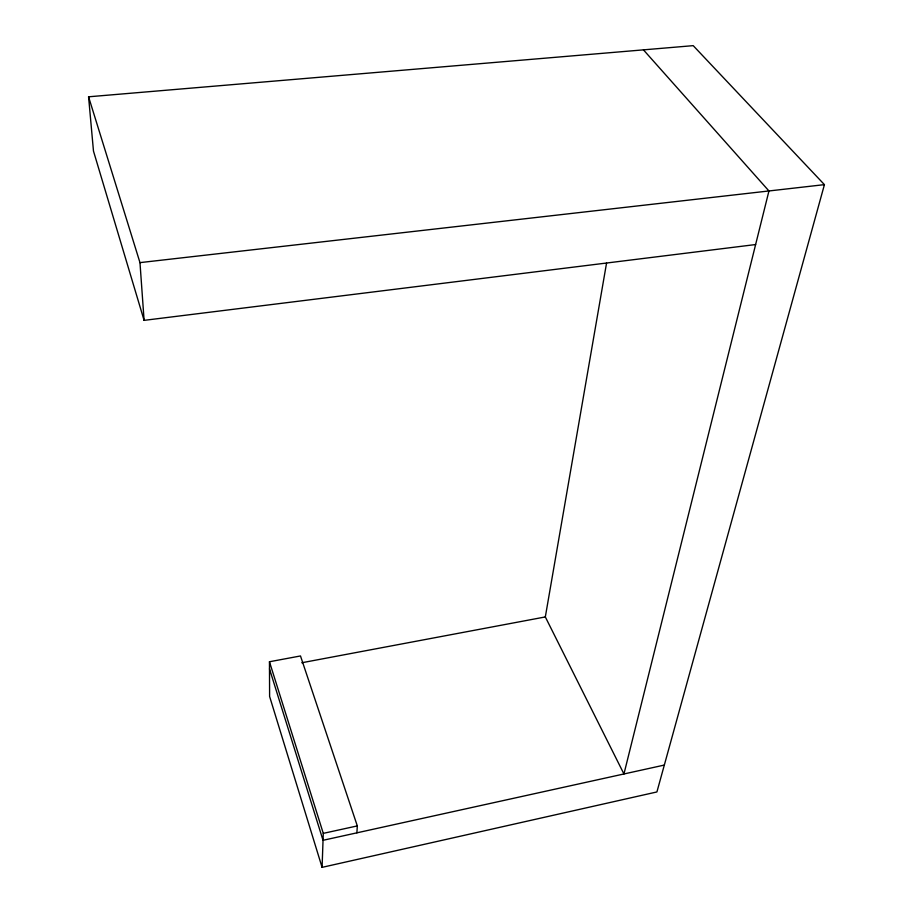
<?xml version="1.0" encoding="UTF-8"?>
<svg xmlns="http://www.w3.org/2000/svg" width="913" height="913" viewBox="0 0 913 913"><rect width="100%" height="100%" fill="white"/><g stroke="black" fill="none" stroke-linecap="round" stroke-linejoin="round"><path stroke-width="1.37" d="M755.622 244.547L144.094 320.36L93.48 151.079L88.572 96.801L693.207 45.65L824.428 184.643L656.915 791.948L322.084 867.35L323.282 833.364L269.461 661.754L300.491 655.956L357.314 825.911L356.892 832.839M643.448 49.861L768.951 190.965L623.944 773.973L545.323 616.937L606.552 263.104M664.322 765.071L323.031 840.302L269.483 668.83M323.282 833.364L357.314 825.911M301.781 662.758L545.323 616.937M88.572 96.801L139.974 262.624L824.428 184.643M322.084 867.35L269.609 696.459L269.461 661.754M139.974 262.624L144.094 320.36"/></g></svg>
